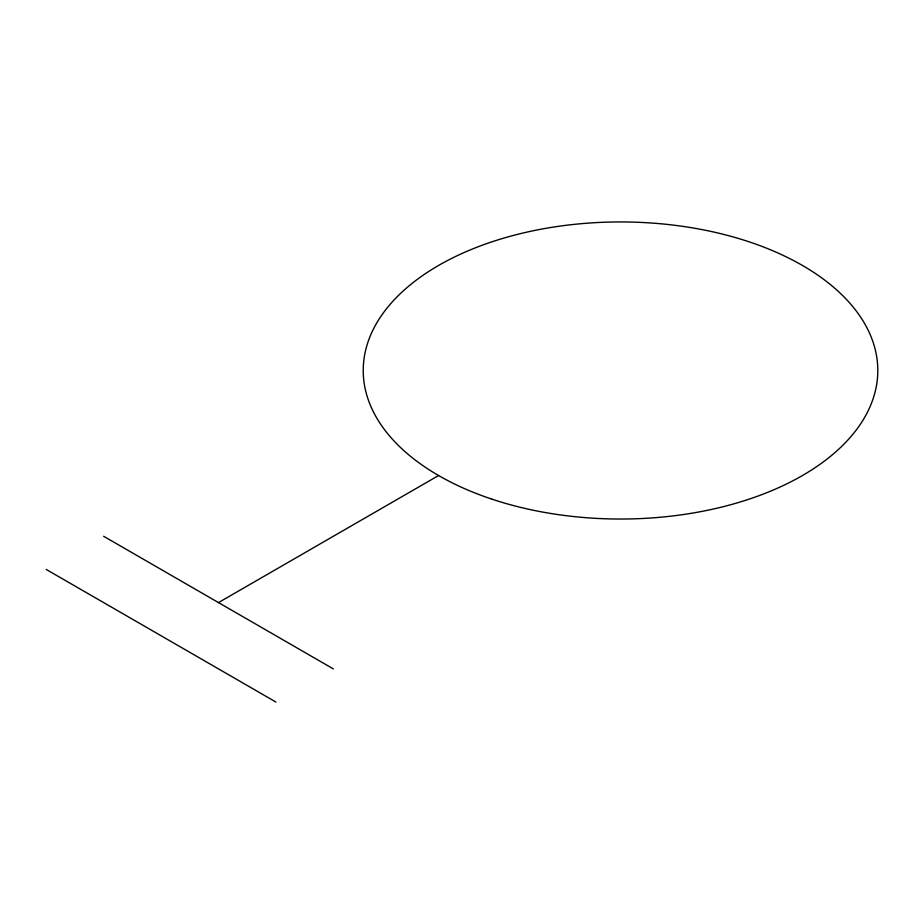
<?xml version="1.0" encoding="UTF-8"?>
<svg xmlns="http://www.w3.org/2000/svg" width="924" height="924" viewBox="0 0 924 924"><rect width="100%" height="100%" fill="white"/><g stroke="black" fill="none" stroke-linecap="round" stroke-linejoin="round"><path stroke-width="1.39" d="M218.491 602.587L438.577 475.525M103.627 536.267L333.356 668.907M46.2 569.427L275.93 702.055M491.868 499.133A257.288 148.545 0 0 0 877.8 370.489A257.288 148.545 0 0 0 491.868 241.845A257.288 148.545 0 0 0 491.868 499.133"/></g></svg>
